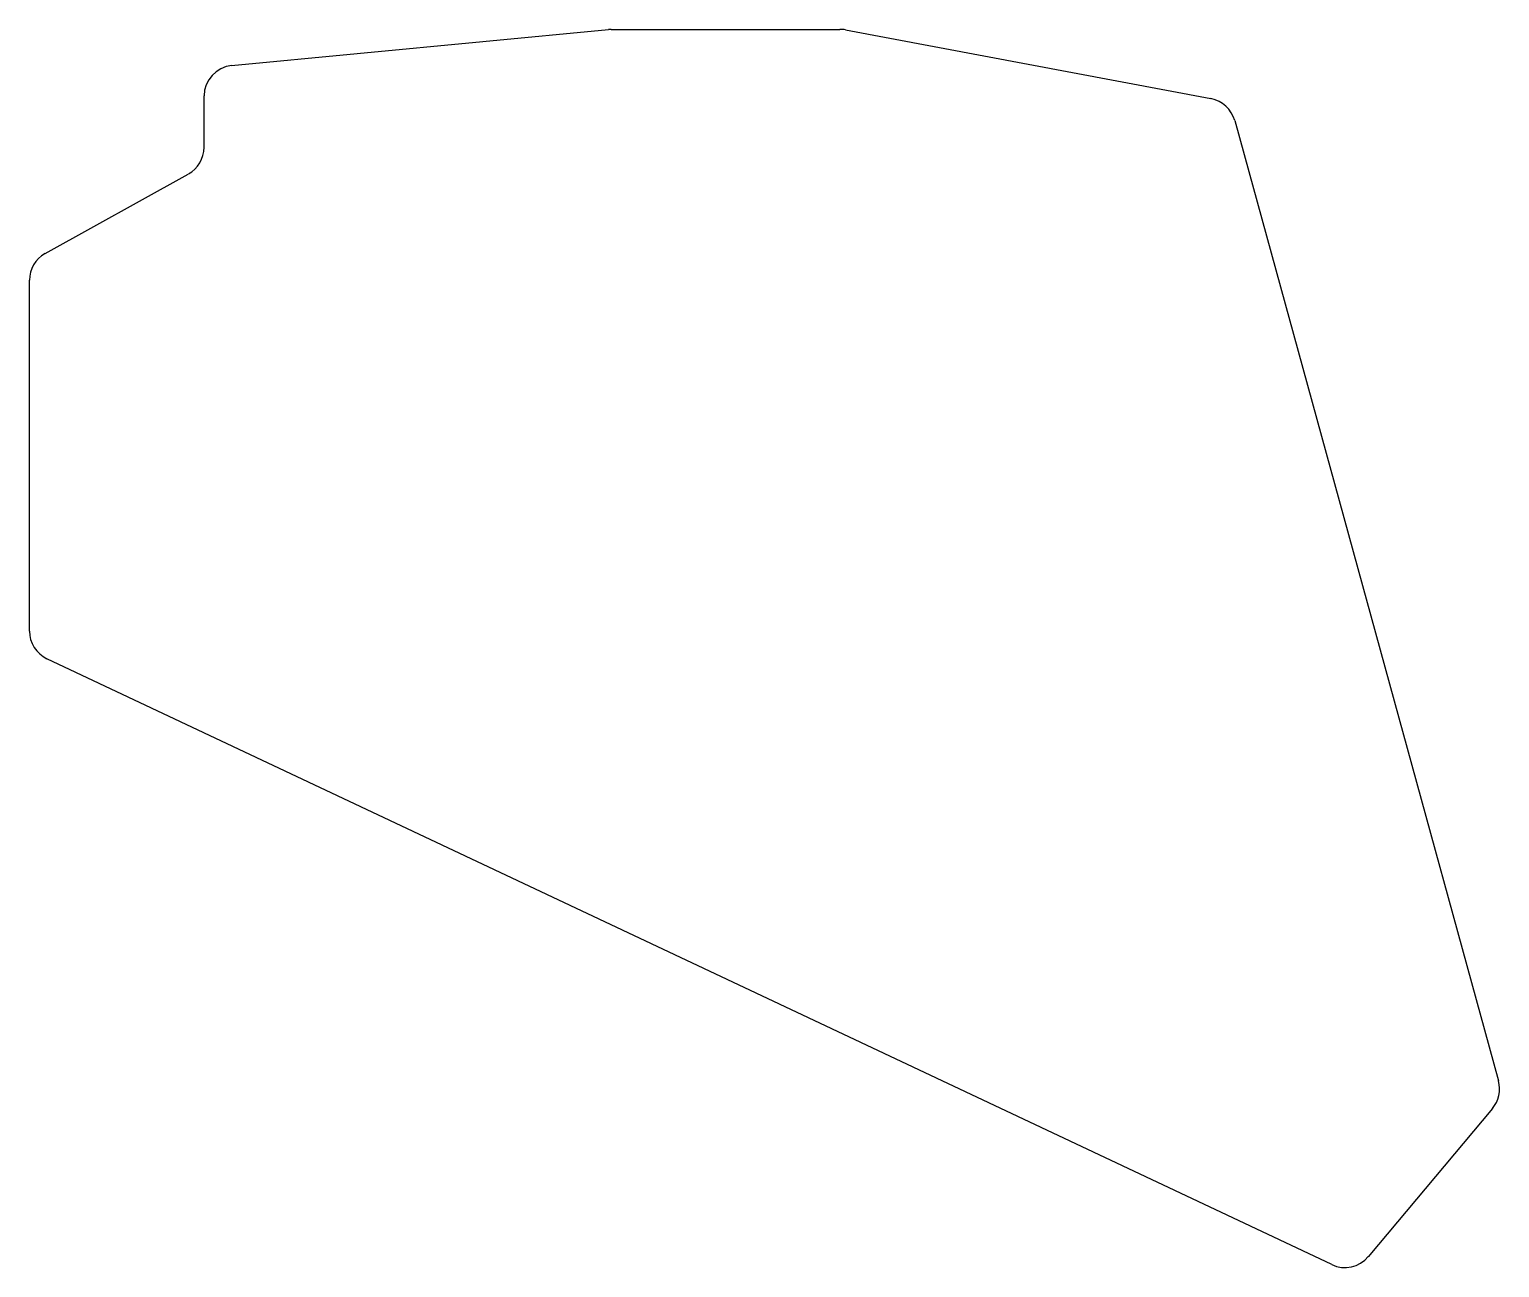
# Model space of a CAD drawing. Header units: millimetres. Extents: x 141 to 285, y -230 to -109.
import ezdxf

# ---------------------------------------------------------------- set-up
doc = ezdxf.new("R2010")
doc.units = ezdxf.units.MM

msp = doc.modelspace()

# ---------------------------------------------------------------- linework, layer by layer
for p, q in [((160.83, -112.14), (197.83, -108.6)), ((198.11, -108.58), (220.55, -108.58)), ((221.1, -108.64), (256.99, -115.38)), ((158.12, -120.15), (158.12, -115.12)), ((259.33, -117.54), (285.22, -211.79)), ((142.51, -130.59), (156.57, -122.78)), ((140.97, -167.64), (140.97, -133.21)), ((268.86, -229.83), (142.69, -170.36)), ((284.63, -214.51), (272.43, -229.05))]:
    msp.add_line(p, q)
for centre, start, end in [((198.11, -111.58), 90, 95.4607), ((220.55, -111.58), 79.353, 90), ((161.12, -115.12), 95.4607, 180), ((256.43, -118.33), 15.3638, 79.353), ((155.12, -120.15), 299.0546, 0), ((143.97, -133.21), 119.0546, 180), ((143.97, -167.64), 180, 244.7593), ((282.33, -212.59), 320, 15.3638), ((270.14, -227.12), 244.7593, 320)]:
    msp.add_arc(centre, 3, start, end)

doc.saveas('drawing.dxf')
